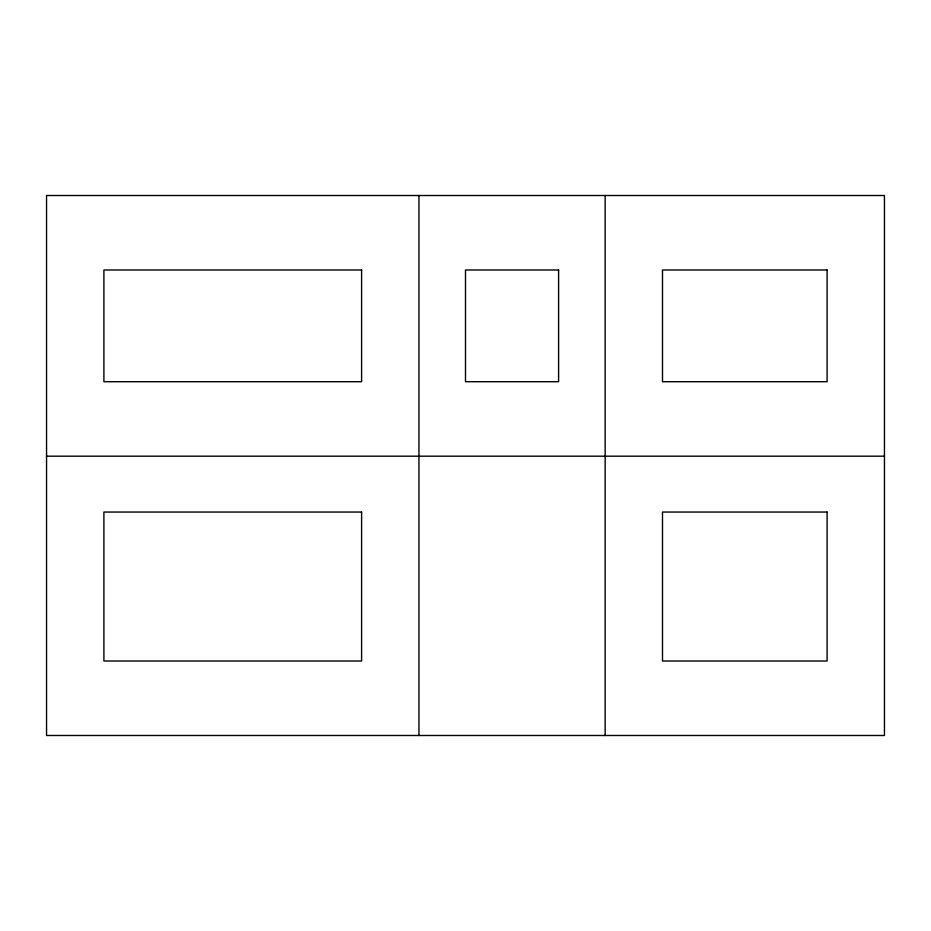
<?xml version="1.0" encoding="UTF-8"?>
<svg xmlns="http://www.w3.org/2000/svg" width="931" height="931" viewBox="0 0 931 931"><rect width="100%" height="100%" fill="white"/><g stroke="black" fill="none" stroke-linecap="round" stroke-linejoin="round"><path stroke-width="1.4" d="M46.55 456.19L884.45 456.19M605.15 195.51L605.15 735.49M418.95 195.51L418.95 735.49M884.45 195.51L46.55 195.51L46.55 735.49L884.45 735.49L884.45 195.51M361.6 269.99L103.9 269.99L103.9 381.71L361.6 381.71L361.6 269.99M558.6 269.99L465.5 269.99L465.5 381.71L558.6 381.71L558.6 269.99M827.1 269.99L662.5 269.99L662.5 381.71L827.1 381.71L827.1 269.99M361.6 512.05L103.9 512.05L103.9 661.01L361.6 661.01L361.6 512.05M827.1 512.05L662.5 512.05L662.5 661.01L827.1 661.01L827.1 512.05"/></g></svg>
